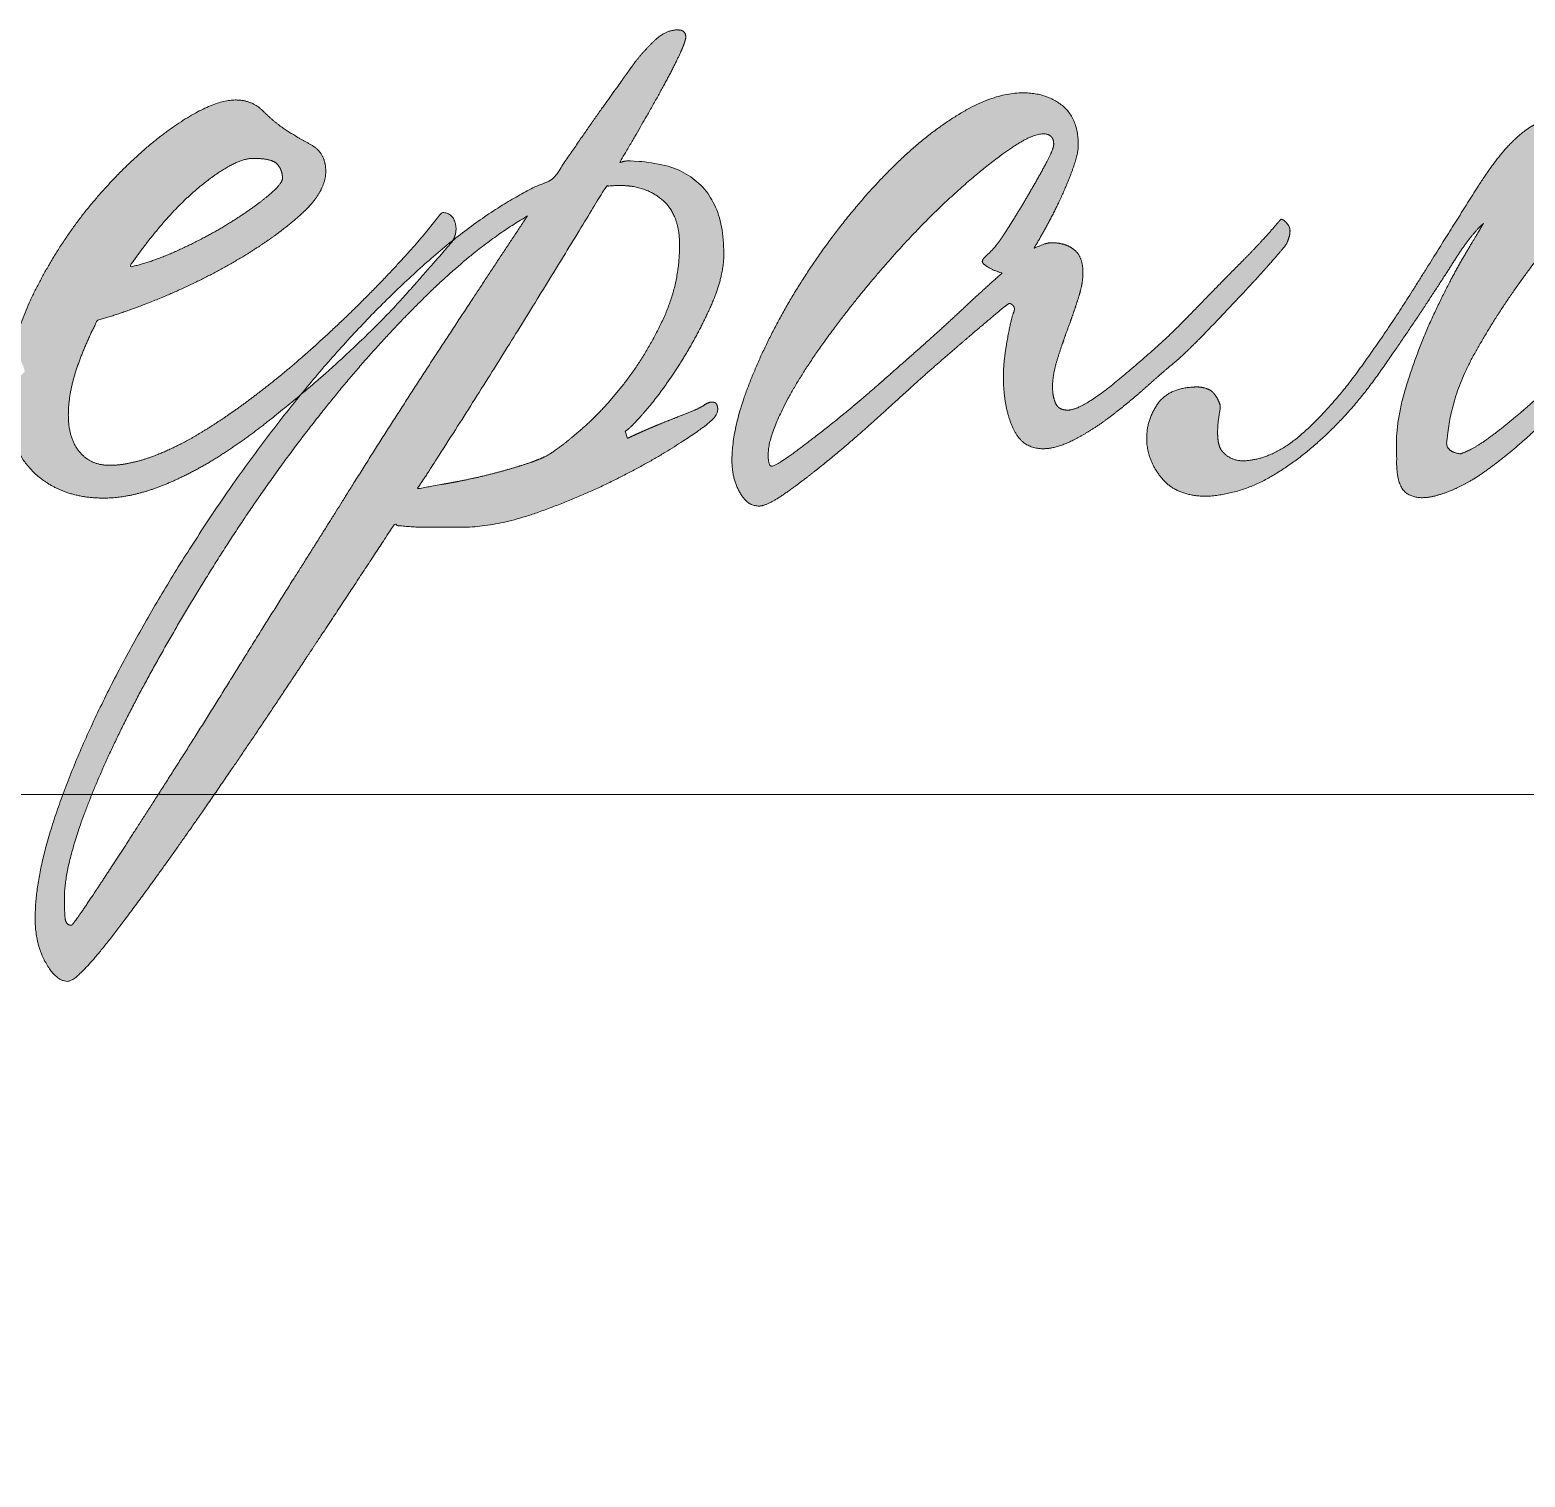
# Model space of a CAD drawing. Header units: metres. Extents: x -1525 to -1043, y -1331 to -1144.
# Drawn here: x -1388.672 to -1388.078, y -1182.604 to -1182.03 of the extents above; entities that cross this region are included whole.
import ezdxf

# ---------------------------------------------------------------- set-up
doc = ezdxf.new("R2010")
doc.units = ezdxf.units.M
doc.header["$MEASUREMENT"] = 0
doc.layers.add('Level 50', color=7, linetype='Continuous', lineweight=0)
doc.layers.add('Level 63', color=7, linetype='Continuous', lineweight=0)

# ---------------------------------------------------------------- blocks, each defined once
blk = doc.blocks.new('*U79')
at = {"layer": 'Level 63', "color": 7, "linetype": 'Continuous', "lineweight": 0}
blk.add_line((1.51279, -11.49998), (8.01279, -11.49998), dxfattribs=at)
blk = doc.blocks.new('*U80')
at = {"linetype": 'Continuous', "lineweight": 0}
h = blk.add_hatch(color=5, dxfattribs=at)
edge = h.paths.add_edge_path()
edge.add_line((-0.18719, -0.20035), (-0.16948, -0.20035))
edge.add_spline(control_points=[(-0.16948, -0.20035), (-0.16465, -0.19362), (-0.15935, -0.18602), (-0.14325, -0.16295), (-0.12518, -0.1357), (-0.1071, -0.10846), (-0.0912, -0.0842)], knot_values=[0, 0, 0, 0.141373, 0.141373, 0.570687, 0.570687, 1, 1, 1], degree=2, periodic=0)
edge.add_spline(control_points=[(-0.0912, -0.0842), (-0.08603, -0.08499), (-0.07968, -0.08499)], knot_values=[0, 0, 0, 1, 1, 1], degree=2, periodic=0)
edge.add_line((-0.07968, -0.08499), (-0.06855, -0.08499))
edge.add_spline(control_points=[(-0.06855, -0.08499), (-0.05663, -0.08499), (-0.04252, -0.08002), (-0.02842, -0.07505), (-0.0161, -0.06888), (-0.00378, -0.06271), (0.00516, -0.05695), (0.0141, -0.05118), (0.0157, -0.04959)], knot_values=[0, 0, 0, 0.25, 0.25, 0.5, 0.5, 0.75, 0.75, 1, 1, 1], degree=2, periodic=0)
edge.add_spline(control_points=[(0.0157, -0.04959), (0.01887, -0.0472), (0.01887, -0.04481), (0.01887, -0.04242), (0.01689, -0.04242), (0.01569, -0.04242), (0.0141, -0.04362)], knot_values=[0, 0, 0, 0.333333, 0.333333, 0.666667, 0.666667, 1, 1, 1], degree=2, periodic=0)
edge.add_spline(control_points=[(0.0141, -0.04362), (0.01211, -0.04481), (0.00853, -0.0462), (0.00495, -0.0476), (0.00097, -0.04919), (-0.00301, -0.05078), (-0.00659, -0.05237), (-0.01017, -0.05396), (-0.01176, -0.05476)], knot_values=[0, 0, 0, 0.25, 0.25, 0.5, 0.5, 0.75, 0.75, 1, 1, 1], degree=2, periodic=0)
edge.add_line((-0.01176, -0.05476), (-0.01256, -0.05237))
edge.add_spline(control_points=[(-0.01256, -0.05237), (-0.01056, -0.05118), (-0.00499, -0.04461), (0.00057, -0.03805), (0.00634, -0.0289), (0.01211, -0.01975), (0.01655, -0.00981), (0.02098, 0.00014), (0.02098, 0.00809)], knot_values=[0, 0, 0, 0.25, 0.25, 0.5, 0.5, 0.75, 0.75, 1, 1, 1], degree=2, periodic=0)
edge.add_spline(control_points=[(0.02098, 0.00809), (0.02098, 0.03952), (-0.01202, 0.03952), (-0.01281, 0.03952), (-0.01321, 0.03932), (-0.01361, 0.03912), (-0.01441, 0.03912)], knot_values=[0, 0, 0, 0.333333, 0.333333, 0.666667, 0.666667, 1, 1, 1], degree=2, periodic=0)
edge.add_spline(control_points=[(-0.01441, 0.03912), (-0.004, 0.05661), (0.00201, 0.06794), (0.00802, 0.07927), (0.00802, 0.08165), (0.00802, 0.08406), (0.00524, 0.08406), (0.00126, 0.08406), (-0.00232, 0.08068), (-0.0059, 0.0773), (-0.00908, 0.07332), (-0.01107, 0.07054), (-0.01863, 0.06), (-0.02619, 0.04946), (-0.03693, 0.03355)], knot_values=[0, 0, 0, 0.142857, 0.142857, 0.285714, 0.285714, 0.428571, 0.428571, 0.571429, 0.571429, 0.714286, 0.714286, 0.857143, 0.857143, 1, 1, 1], degree=2, periodic=0)
edge.add_spline(control_points=[(-0.03693, 0.03355), (-0.05352, 0.02664), (-0.07114, 0.01254)], knot_values=[0, 0, 0, 1, 1, 1], degree=2, periodic=0)
edge.add_line((-0.07114, 0.01254), (-0.07142, 0.01207))
edge.add_spline(control_points=[(-0.07142, 0.01207), (-0.0762, 0.0065), (-0.08694, -0.00563), (-0.09768, -0.01777), (-0.11558, -0.03368), (-0.1192, -0.03682), (-0.12287, -0.0399)], knot_values=[0, 0, 0, 0.417557, 0.417557, 0.835113, 0.835113, 1, 1, 1], degree=2, periodic=0)
edge.add_spline(control_points=[(-0.12287, -0.0399), (-0.13889, -0.05948), (-0.15351, -0.08141), (-0.17102, -0.10766), (-0.18435, -0.13292), (-0.19768, -0.15818), (-0.20544, -0.18046), (-0.2092, -0.19124), (-0.21113, -0.20035)], knot_values=[0, 0, 0, 0.251666, 0.251666, 0.552886, 0.552886, 0.854105, 0.854105, 1, 1, 1], degree=2, periodic=0)
edge.add_line((-0.21113, -0.20035), (-0.20192, -0.20035))
edge.add_spline(control_points=[(-0.20192, -0.20035), (-0.20025, -0.19264), (-0.19649, -0.18247), (-0.18973, -0.16417), (-0.17781, -0.14169), (-0.16588, -0.11922), (-0.15037, -0.09475), (-0.13487, -0.07028), (-0.11738, -0.04801), (-0.09988, -0.02573), (-0.08139, -0.00743), (-0.06291, 0.01087), (-0.04581, 0.02082)], knot_values=[0, 0, 0, 0.100007, 0.100007, 0.280006, 0.280006, 0.460004, 0.460004, 0.640003, 0.640003, 0.820001, 0.820001, 1, 1, 1], degree=2, periodic=0)
edge.add_spline(control_points=[(-0.04581, 0.02082), (-0.05933, 0.00053), (-0.07483, -0.02314), (-0.09034, -0.04681), (-0.10505, -0.07028), (-0.11499, -0.0862), (-0.12592, -0.1035), (-0.13685, -0.12081), (-0.14719, -0.13752), (-0.15753, -0.15423), (-0.16707, -0.16914), (-0.17661, -0.18406), (-0.18397, -0.1954), (-0.18565, -0.198), (-0.18719, -0.20035)], knot_values=[0, 0, 0, 0.160543, 0.160543, 0.321085, 0.321085, 0.481628, 0.481628, 0.642171, 0.642171, 0.802713, 0.802713, 0.963256, 0.963256, 1, 1, 1], degree=2, periodic=0)
edge = h.paths.add_edge_path(flags=16)
edge.add_spline(control_points=[(-0.08318, -0.07186), (-0.08199, -0.06987), (-0.081, -0.06848), (-0.08, -0.06709), (-0.07881, -0.0651), (-0.0629, -0.04043), (-0.04738, -0.01537), (-0.03187, 0.00969), (-0.01914, 0.03078)], knot_values=[0, 0, 0, 0.25, 0.25, 0.5, 0.5, 0.75, 0.75, 1, 1, 1], degree=2, periodic=0)
edge.add_spline(control_points=[(-0.01914, 0.03078), (-0.01755, 0.03118), (-0.01437, 0.03118), (-0.00562, 0.03118), (0.00015, 0.0262), (0.00591, 0.02123), (0.00591, 0.01089)], knot_values=[0, 0, 0, 0.333333, 0.333333, 0.666667, 0.666667, 1, 1, 1], degree=2, periodic=0)
edge.add_spline(control_points=[(0.00591, 0.01089), (0.00591, -0.00224), (0.00035, -0.01418), (-0.00522, -0.02611), (-0.01258, -0.03566), (-0.01994, -0.04521), (-0.0273, -0.05157), (-0.03466, -0.05794), (-0.03863, -0.06032), (-0.04142, -0.06192), (-0.04699, -0.06371), (-0.05256, -0.0655), (-0.05892, -0.06709), (-0.06528, -0.06868), (-0.07185, -0.06987), (-0.07841, -0.07107), (-0.08318, -0.07186)], knot_values=[0, 0, 0, 0.125, 0.125, 0.25, 0.25, 0.375, 0.375, 0.5, 0.5, 0.625, 0.625, 0.75, 0.75, 0.875, 0.875, 1, 1, 1], degree=2, periodic=0)
h = blk.add_hatch(color=5, dxfattribs=at)
edge = h.paths.add_edge_path()
edge.add_spline(control_points=[(0.21029, 0.01969), (0.2087, 0.01771), (0.20512, 0.01373), (0.20154, 0.00975), (0.19637, 0.00458), (0.1912, -0.0006), (0.18523, -0.00676), (0.17926, -0.01293), (0.17329, -0.0189), (0.16216, -0.02924), (0.15221, -0.0372), (0.14226, -0.04516), (0.13789, -0.04516), (0.1347, -0.04516), (0.13371, -0.04277), (0.13271, -0.04038), (0.13271, -0.0372), (0.13271, -0.03322), (0.13431, -0.02805), (0.1359, -0.02288), (0.13789, -0.01751), (0.13988, -0.01214), (0.14147, -0.00716), (0.14306, -0.00219), (0.14306, 0.00139), (0.14306, 0.00697), (0.14007, 0.00935), (0.13709, 0.01174), (0.13232, 0.01174), (0.13033, 0.01174), (0.12635, 0.00975)], knot_values=[0, 0, 0, 0.066667, 0.066667, 0.133333, 0.133333, 0.2, 0.2, 0.266667, 0.266667, 0.333333, 0.333333, 0.4, 0.4, 0.466667, 0.466667, 0.533333, 0.533333, 0.6, 0.6, 0.666667, 0.666667, 0.733333, 0.733333, 0.8, 0.8, 0.866667, 0.866667, 0.933333, 0.933333, 1, 1, 1], degree=2, periodic=0)
edge.add_spline(control_points=[(0.12635, 0.00975), (0.12874, 0.01373), (0.13152, 0.0189), (0.13431, 0.02407), (0.13649, 0.02905), (0.13868, 0.03402), (0.14007, 0.0382), (0.14147, 0.04237), (0.14147, 0.04476), (0.14147, 0.05391), (0.1361, 0.05829), (0.13073, 0.06267), (0.12277, 0.06267), (0.11322, 0.06267), (0.10208, 0.0561), (0.09094, 0.04954), (0.08, 0.03899), (0.06906, 0.02845), (0.05892, 0.01512), (0.04877, 0.00179), (0.04101, -0.01214), (0.03326, -0.02606), (0.02848, -0.03919), (0.02371, -0.05232), (0.02371, -0.06226), (0.02371, -0.06823), (0.0263, -0.07301), (0.02888, -0.07778), (0.03286, -0.07778), (0.03564, -0.07778), (0.04161, -0.0736), (0.04758, -0.06943), (0.05474, -0.06366), (0.0619, -0.05789), (0.06926, -0.05133), (0.07662, -0.04476), (0.08179, -0.03999), (0.08696, -0.03521), (0.09313, -0.02984), (0.0993, -0.02447), (0.10467, -0.01989), (0.11004, -0.01532), (0.11382, -0.01214), (0.1176, -0.00895), (0.11799, -0.00895), (0.11879, -0.00895), (0.11939, -0.00975), (0.11999, -0.01054), (0.11959, -0.01173)], knot_values=[0, 0, 0, 0.041667, 0.041667, 0.083333, 0.083333, 0.125, 0.125, 0.166667, 0.166667, 0.208333, 0.208333, 0.25, 0.25, 0.291667, 0.291667, 0.333333, 0.333333, 0.375, 0.375, 0.416667, 0.416667, 0.458333, 0.458333, 0.5, 0.5, 0.541667, 0.541667, 0.583333, 0.583333, 0.625, 0.625, 0.666667, 0.666667, 0.708333, 0.708333, 0.75, 0.75, 0.791667, 0.791667, 0.833333, 0.833333, 0.875, 0.875, 0.916667, 0.916667, 0.958333, 0.958333, 1, 1, 1], degree=2, periodic=0)
edge.add_spline(control_points=[(0.11959, -0.01173), (0.11879, -0.01333), (0.1174, -0.02089), (0.11601, -0.02845), (0.11601, -0.03362), (0.11601, -0.04396), (0.11919, -0.05113), (0.12237, -0.05829), (0.12953, -0.05829), (0.13431, -0.05829), (0.14067, -0.0549), (0.14704, -0.05152), (0.1532, -0.04675), (0.15937, -0.04197), (0.16514, -0.0368), (0.17091, -0.03163), (0.17528, -0.02805), (0.17926, -0.02447), (0.18523, -0.0183), (0.1912, -0.01214), (0.19697, -0.00597), (0.20274, 0.0002), (0.20711, 0.00517), (0.21149, 0.01015), (0.21228, 0.01134)], knot_values=[0, 0, 0, 0.083333, 0.083333, 0.166667, 0.166667, 0.25, 0.25, 0.333333, 0.333333, 0.416667, 0.416667, 0.5, 0.5, 0.583333, 0.583333, 0.666667, 0.666667, 0.75, 0.75, 0.833333, 0.833333, 0.916667, 0.916667, 1, 1, 1], degree=2, periodic=0)
edge.add_spline(control_points=[(0.21228, 0.01134), (0.21427, 0.01572), (0.21288, 0.0177), (0.21149, 0.01969), (0.21029, 0.01969)], knot_values=[0, 0, 0, 0.5, 0.5, 1, 1, 1], degree=2, periodic=0)
edge = h.paths.add_edge_path(flags=16)
edge.add_spline(control_points=[(0.11362, 0.01094), (0.11203, 0.00895), (0.11044, 0.00756), (0.10884, 0.00617), (0.10884, 0.00537), (0.10884, 0.00458), (0.11083, 0.00338), (0.11282, 0.00219), (0.11561, 0.00139)], knot_values=[0, 0, 0, 0.25, 0.25, 0.5, 0.5, 0.75, 0.75, 1, 1, 1], degree=2, periodic=0)
edge.add_spline(control_points=[(0.11561, 0.00139), (0.10964, -0.00378), (0.10288, -0.01014), (0.09611, -0.01651), (0.08895, -0.02287), (0.08219, -0.02884), (0.07384, -0.0362), (0.06548, -0.04356), (0.05772, -0.04973), (0.04996, -0.05589), (0.0442, -0.06007), (0.03843, -0.06425), (0.03724, -0.06425), (0.03604, -0.06425), (0.03604, -0.06027), (0.03604, -0.05391), (0.04241, -0.04197), (0.04877, -0.03003), (0.06031, -0.01491), (0.06906, -0.00338), (0.0794, 0.00816), (0.08975, 0.01969), (0.09969, 0.02865), (0.10964, 0.0376), (0.1176, 0.04317), (0.12555, 0.04874), (0.12953, 0.04874), (0.13311, 0.04874), (0.13311, 0.04516)], knot_values=[0, 0, 0, 0.071429, 0.071429, 0.142857, 0.142857, 0.214286, 0.214286, 0.285714, 0.285714, 0.357143, 0.357143, 0.428571, 0.428571, 0.5, 0.5, 0.571429, 0.571429, 0.642857, 0.642857, 0.714286, 0.714286, 0.785714, 0.785714, 0.857143, 0.857143, 0.928571, 0.928571, 1, 1, 1], degree=2, periodic=0)
edge.add_spline(control_points=[(0.13311, 0.04516), (0.13311, 0.04357), (0.13033, 0.03839), (0.12754, 0.03322), (0.12416, 0.02746), (0.12078, 0.02169), (0.1176, 0.01671), (0.11441, 0.01174), (0.11362, 0.01094)], knot_values=[0, 0, 0, 0.25, 0.25, 0.5, 0.5, 0.75, 0.75, 1, 1, 1], degree=2, periodic=0)
h = blk.add_hatch(color=5, dxfattribs=at)
edge = h.paths.add_edge_path()
edge.add_spline(control_points=[(-0.07114, 0.01254), (-0.06951, 0.0155), (-0.07043, 0.01863), (-0.07142, 0.02202), (-0.075, 0.02202)], knot_values=[0, 0, 0, 0.480917, 0.480917, 1, 1, 1], degree=2, periodic=0)
edge.add_spline(control_points=[(-0.075, 0.02202), (-0.08177, 0.01287), (-0.09509, -0.00106), (-0.10842, -0.01498), (-0.12394, -0.02851), (-0.13229, -0.03567), (-0.14084, -0.04203), (-0.1494, -0.0484), (-0.15775, -0.05337), (-0.16611, -0.05835), (-0.17386, -0.06113), (-0.18162, -0.06392), (-0.18799, -0.06392), (-0.19435, -0.06392), (-0.19813, -0.05934), (-0.20191, -0.05476), (-0.20191, -0.0468), (-0.20191, -0.03964), (-0.19913, -0.03128), (-0.19634, -0.02292), (-0.19197, -0.01457)], knot_values=[0, 0, 0, 0.1, 0.1, 0.2, 0.2, 0.3, 0.3, 0.4, 0.4, 0.5, 0.5, 0.6, 0.6, 0.7, 0.7, 0.8, 0.8, 0.9, 0.9, 1, 1, 1], degree=2, periodic=0)
edge.add_spline(control_points=[(-0.19197, -0.01457), (-0.18282, -0.01218), (-0.16949, -0.00661), (-0.15616, -0.00104), (-0.14403, 0.00613), (-0.13189, 0.01329), (-0.12314, 0.02105), (-0.11439, 0.02881), (-0.11439, 0.03598), (-0.11439, 0.04235), (-0.11956, 0.04513), (-0.12473, 0.04792), (-0.12831, 0.0503), (-0.13189, 0.05269), (-0.13567, 0.05647), (-0.13945, 0.06025), (-0.14502, 0.06025), (-0.15298, 0.06025), (-0.16591, 0.0513), (-0.17884, 0.04235), (-0.19157, 0.02782), (-0.2043, 0.01329), (-0.21345, -0.00502), (-0.219, -0.01613), (-0.22119, -0.02724)], knot_values=[0, 0, 0, 0.086156, 0.086156, 0.172312, 0.172312, 0.258468, 0.258468, 0.344624, 0.344624, 0.430779, 0.430779, 0.516935, 0.516935, 0.603091, 0.603091, 0.689247, 0.689247, 0.775403, 0.775403, 0.861559, 0.861559, 0.947715, 0.947715, 1, 1, 1], degree=2, periodic=0)
edge.add_line((-0.22119, -0.02724), (-0.22073, -0.02733))
edge.add_spline(control_points=[(-0.22073, -0.02733), (-0.21755, -0.02733), (-0.21675, -0.03211)], knot_values=[0, 0, 0, 1, 1, 1], degree=2, periodic=0)
edge.add_line((-0.21675, -0.03211), (-0.22113, -0.03648))
edge.add_spline(control_points=[(-0.22113, -0.03648), (-0.22179, -0.03715), (-0.2225, -0.03783)], knot_values=[0, 0, 0, 1, 1, 1], degree=2, periodic=0)
edge.add_spline(control_points=[(-0.2225, -0.03783), (-0.2226, -0.03973), (-0.2226, -0.04164), (-0.2226, -0.05796), (-0.21345, -0.06651), (-0.2043, -0.07507), (-0.18997, -0.07507), (-0.18162, -0.07507), (-0.17227, -0.07168), (-0.16293, -0.0683), (-0.15338, -0.06253), (-0.14383, -0.05675), (-0.13428, -0.0492), (-0.1285, -0.04462), (-0.12287, -0.0399)], knot_values=[0, 0, 0, 0.018213, 0.018213, 0.193372, 0.193372, 0.368531, 0.368531, 0.54369, 0.54369, 0.718849, 0.718849, 0.894009, 0.894009, 1, 1, 1], degree=2, periodic=0)
edge.add_spline(control_points=[(-0.12287, -0.0399), (-0.11972, -0.03605), (-0.11651, -0.03229), (-0.09701, -0.00941), (-0.07653, 0.00809), (-0.07382, 0.0104), (-0.07114, 0.01254)], knot_values=[0, 0, 0, 0.126896, 0.126896, 0.89826, 0.89826, 1, 1, 1], degree=2, periodic=0)
edge = h.paths.add_edge_path(flags=16)
edge.add_spline(control_points=[(-0.18123, 0.00341), (-0.17605, 0.01097), (-0.17029, 0.01774), (-0.16452, 0.0245), (-0.15875, 0.02947), (-0.15298, 0.03444), (-0.14781, 0.03743), (-0.14263, 0.04041), (-0.13905, 0.04041), (-0.13269, 0.04041), (-0.1309, 0.03842), (-0.12911, 0.03643), (-0.12911, 0.03365)], knot_values=[0, 0, 0, 0.166667, 0.166667, 0.333333, 0.333333, 0.5, 0.5, 0.666667, 0.666667, 0.833333, 0.833333, 1, 1, 1], degree=2, periodic=0)
edge.add_spline(control_points=[(-0.12911, 0.03365), (-0.12911, 0.03166), (-0.13448, 0.02728), (-0.13985, 0.02291), (-0.14761, 0.01813), (-0.15537, 0.01336), (-0.16452, 0.00918), (-0.17367, 0.00501), (-0.18123, 0.00341)], knot_values=[0, 0, 0, 0.25, 0.25, 0.5, 0.5, 0.75, 0.75, 1, 1, 1], degree=2, periodic=0)
h = blk.add_hatch(color=5, dxfattribs=at)
edge = h.paths.add_edge_path()
edge.add_line((0.18967, -0.04494), (0.18967, -0.04335))
edge.add_spline(control_points=[(0.18967, -0.04335), (0.18808, -0.03898), (0.18549, -0.03799), (0.18291, -0.037), (0.18012, -0.0374), (0.17176, -0.0378), (0.16798, -0.04377), (0.1642, -0.04975), (0.1648, -0.05653), (0.1654, -0.06331), (0.17037, -0.06889), (0.17535, -0.07447), (0.18529, -0.07447), (0.19723, -0.07366), (0.20757, -0.06744), (0.21791, -0.06122), (0.22706, -0.05227), (0.23621, -0.04331), (0.24377, -0.03257), (0.25133, -0.02183), (0.25793, -0.01189), (0.26452, -0.00194), (0.2697, 0.00622), (0.27488, 0.01437), (0.27925, 0.01835)], knot_values=[0, 0, 0, 0.083333, 0.083333, 0.166667, 0.166667, 0.25, 0.25, 0.333333, 0.333333, 0.416667, 0.416667, 0.5, 0.5, 0.583333, 0.583333, 0.666667, 0.666667, 0.75, 0.75, 0.833333, 0.833333, 0.916667, 0.916667, 1, 1, 1], degree=2, periodic=0)
edge.add_spline(control_points=[(0.27925, 0.01835), (0.27805, 0.01636), (0.27288, 0.00761), (0.26771, -0.00114), (0.26232, -0.01268), (0.25693, -0.02422), (0.25294, -0.03715), (0.24894, -0.05008), (0.24974, -0.06082)], knot_values=[0, 0, 0, 0.25, 0.25, 0.5, 0.5, 0.75, 0.75, 1, 1, 1], degree=2, periodic=0)
edge.add_spline(control_points=[(0.24974, -0.06082), (0.24934, -0.07085), (0.25314, -0.07345), (0.25693, -0.07606), (0.26372, -0.07407), (0.27209, -0.07165), (0.28084, -0.06524), (0.28959, -0.05883), (0.29795, -0.05088), (0.30631, -0.04292), (0.31366, -0.03476), (0.32102, -0.02661), (0.32659, -0.02064)], knot_values=[0, 0, 0, 0.166667, 0.166667, 0.333333, 0.333333, 0.5, 0.5, 0.666667, 0.666667, 0.833333, 0.833333, 1, 1, 1], degree=2, periodic=0)
edge.add_spline(control_points=[(0.32659, -0.02064), (0.32778, -0.01746), (0.32619, -0.01666), (0.32461, -0.01586), (0.32341, -0.01626)], knot_values=[0, 0, 0, 0.5, 0.5, 1, 1, 1], degree=2, periodic=0)
edge.add_spline(control_points=[(0.32341, -0.01626), (0.32063, -0.01905), (0.31366, -0.02581), (0.3067, -0.03257), (0.29894, -0.03973), (0.29118, -0.04689), (0.28343, -0.05286), (0.27567, -0.05883), (0.27129, -0.06002)], knot_values=[0, 0, 0, 0.25, 0.25, 0.5, 0.5, 0.75, 0.75, 1, 1, 1], degree=2, periodic=0)
edge.add_spline(control_points=[(0.27129, -0.06002), (0.26572, -0.05923), (0.26692, -0.05485)], knot_values=[0, 0, 0, 1, 1, 1], degree=2, periodic=0)
edge.add_spline(control_points=[(0.26692, -0.05485), (0.26811, -0.04053), (0.27607, -0.02621), (0.28403, -0.01189), (0.29377, 0.00124), (0.30352, 0.01437), (0.31207, 0.02531), (0.32063, 0.03625), (0.32301, 0.04381), (0.3254, 0.04978), (0.32341, 0.05157), (0.32142, 0.05336), (0.31744, 0.05376), (0.31187, 0.05416), (0.3075, 0.05435), (0.30312, 0.05455), (0.29855, 0.05276), (0.29397, 0.05097), (0.2888, 0.0458), (0.28363, 0.04063), (0.27726, 0.03068)], knot_values=[0, 0, 0, 0.1, 0.1, 0.2, 0.2, 0.3, 0.3, 0.4, 0.4, 0.5, 0.5, 0.6, 0.6, 0.7, 0.7, 0.8, 0.8, 0.9, 0.9, 1, 1, 1], degree=2, periodic=0)
edge.add_spline(control_points=[(0.27726, 0.03068), (0.26771, 0.01556), (0.25753, -0.00075), (0.24735, -0.01706), (0.2374, -0.03078), (0.22746, -0.04451), (0.21751, -0.05326), (0.20757, -0.06202), (0.19762, -0.06241), (0.19325, -0.06241), (0.19046, -0.05923), (0.18768, -0.05606), (0.18967, -0.04494)], knot_values=[0, 0, 0, 0.166667, 0.166667, 0.333333, 0.333333, 0.5, 0.5, 0.666667, 0.666667, 0.833333, 0.833333, 1, 1, 1], degree=2, periodic=0)
h = blk.add_hatch(color=5, dxfattribs=at)
edge = h.paths.add_edge_path()
edge.add_line((-0.20192, -0.20035), (-0.21113, -0.20035))
edge.add_spline(control_points=[(-0.21113, -0.20035), (-0.2132, -0.21005), (-0.2132, -0.21785), (-0.2132, -0.2266), (-0.20962, -0.23296), (-0.20604, -0.23933), (-0.20207, -0.23933), (-0.19889, -0.23933), (-0.18717, -0.22421), (-0.17931, -0.21407), (-0.16948, -0.20035)], knot_values=[0, 0, 0, 0.123175, 0.123175, 0.362046, 0.362046, 0.600918, 0.600918, 0.839789, 0.839789, 1, 1, 1], degree=2, periodic=0)
edge.add_line((-0.16948, -0.20035), (-0.18719, -0.20035))
edge.add_spline(control_points=[(-0.18719, -0.20035), (-0.19237, -0.20829), (-0.19589, -0.21351), (-0.20047, -0.22027), (-0.20086, -0.22027), (-0.20285, -0.22027), (-0.20305, -0.21748), (-0.20325, -0.2147), (-0.20325, -0.21112), (-0.20325, -0.20652), (-0.20192, -0.20035)], knot_values=[0, 0, 0, 0.182925, 0.182925, 0.420144, 0.420144, 0.657362, 0.657362, 0.89458, 0.89458, 1, 1, 1], degree=2, periodic=0)
at = {"color": 5, "linetype": 'Continuous', "lineweight": 0, "flags": 128}
for points in [[(0.18967, -0.04335), (0.18967, -0.04494)], [(-0.01256, -0.05237), (-0.01176, -0.05476)]]:
    blk.add_lwpolyline(points, dxfattribs=at)
at = {"color": 5, "linetype": 'Continuous', "lineweight": 0}
for points, knots in [([(-0.01176, -0.05476), (-0.01017, -0.05396), (-0.00659, -0.05237), (-0.00301, -0.05078), (0.00097, -0.04919), (0.00495, -0.0476), (0.00853, -0.0462), (0.01211, -0.04481), (0.0141, -0.04362), (0.01569, -0.04242), (0.01689, -0.04242), (0.01887, -0.04242), (0.01887, -0.04481), (0.01887, -0.0472), (0.0157, -0.04959), (0.0141, -0.05118), (0.00516, -0.05695), (-0.00378, -0.06271), (-0.0161, -0.06888), (-0.02842, -0.07505), (-0.04252, -0.08002), (-0.05663, -0.08499), (-0.06855, -0.08499), (-0.07332, -0.08499), (-0.07968, -0.08499), (-0.08603, -0.08499), (-0.0912, -0.0842), (-0.1071, -0.10846), (-0.12518, -0.1357), (-0.14325, -0.16295), (-0.15935, -0.18602), (-0.17545, -0.20909), (-0.18717, -0.22421), (-0.19889, -0.23933), (-0.20207, -0.23933), (-0.20604, -0.23933), (-0.20962, -0.23296), (-0.2132, -0.2266), (-0.2132, -0.21785), (-0.2132, -0.20273), (-0.20544, -0.18046), (-0.19768, -0.15818), (-0.18435, -0.13292), (-0.17102, -0.10766), (-0.15351, -0.08141), (-0.13601, -0.05516), (-0.11651, -0.03229), (-0.09701, -0.00941), (-0.07653, 0.00809), (-0.05604, 0.02559), (-0.03693, 0.03355), (-0.02619, 0.04946), (-0.01863, 0.06), (-0.01107, 0.07054), (-0.00908, 0.07332), (-0.0059, 0.0773), (-0.00232, 0.08068), (0.00126, 0.08406), (0.00524, 0.08406), (0.00802, 0.08406), (0.00802, 0.08165), (0.00802, 0.07927), (0.00201, 0.06794), (-0.004, 0.05661), (-0.01441, 0.03912), (-0.01361, 0.03912), (-0.01321, 0.03932), (-0.01281, 0.03952), (-0.01202, 0.03952), (0.02098, 0.03952), (0.02098, 0.00809)], [0, 0, 0, 0.028571, 0.028571, 0.057143, 0.057143, 0.085714, 0.085714, 0.114286, 0.114286, 0.142857, 0.142857, 0.171429, 0.171429, 0.2, 0.2, 0.228571, 0.228571, 0.257143, 0.257143, 0.285714, 0.285714, 0.314286, 0.314286, 0.342857, 0.342857, 0.371429, 0.371429, 0.4, 0.4, 0.428571, 0.428571, 0.457143, 0.457143, 0.485714, 0.485714, 0.514286, 0.514286, 0.542857, 0.542857, 0.571429, 0.571429, 0.6, 0.6, 0.628571, 0.628571, 0.657143, 0.657143, 0.685714, 0.685714, 0.714286, 0.714286, 0.742857, 0.742857, 0.771429, 0.771429, 0.8, 0.8, 0.828571, 0.828571, 0.857143, 0.857143, 0.885714, 0.885714, 0.914286, 0.914286, 0.942857, 0.942857, 0.971429, 0.971429, 1, 1, 1]), ([(0.21228, 0.01134), (0.21149, 0.01015), (0.20711, 0.00517), (0.20274, 0.0002), (0.19697, -0.00597), (0.1912, -0.01214), (0.18523, -0.0183), (0.17926, -0.02447), (0.17528, -0.02805), (0.17091, -0.03163), (0.16514, -0.0368), (0.15937, -0.04197), (0.1532, -0.04675), (0.14704, -0.05152), (0.14067, -0.0549), (0.13431, -0.05829), (0.12953, -0.05829), (0.12237, -0.05829), (0.11919, -0.05113), (0.11601, -0.04396), (0.11601, -0.03362), (0.11601, -0.02845), (0.1174, -0.02089), (0.11879, -0.01333), (0.11959, -0.01173), (0.11999, -0.01054), (0.11939, -0.00975), (0.11879, -0.00895), (0.11799, -0.00895), (0.1176, -0.00895), (0.11382, -0.01214), (0.11004, -0.01532), (0.10467, -0.01989), (0.0993, -0.02447), (0.09313, -0.02984), (0.08696, -0.03521), (0.08179, -0.03999), (0.07662, -0.04476), (0.06926, -0.05133), (0.0619, -0.05789), (0.05474, -0.06366), (0.04758, -0.06943), (0.04161, -0.0736), (0.03564, -0.07778), (0.03286, -0.07778), (0.02888, -0.07778), (0.0263, -0.07301), (0.02371, -0.06823), (0.02371, -0.06226), (0.02371, -0.05232), (0.02848, -0.03919), (0.03326, -0.02606), (0.04101, -0.01214), (0.04877, 0.00179), (0.05892, 0.01512), (0.06906, 0.02845), (0.08, 0.03899), (0.09094, 0.04954), (0.10208, 0.0561), (0.11322, 0.06267), (0.12277, 0.06267), (0.13073, 0.06267), (0.1361, 0.05829), (0.14147, 0.05391), (0.14147, 0.04476), (0.14147, 0.04237), (0.14007, 0.0382), (0.13868, 0.03402), (0.13649, 0.02905), (0.13431, 0.02407), (0.13152, 0.0189), (0.12874, 0.01373), (0.12635, 0.00975), (0.13033, 0.01174), (0.13232, 0.01174), (0.13709, 0.01174), (0.14007, 0.00935), (0.14306, 0.00697), (0.14306, 0.00139), (0.14306, -0.00219), (0.14147, -0.00716), (0.13988, -0.01214), (0.13789, -0.01751), (0.1359, -0.02288), (0.13431, -0.02805), (0.13271, -0.03322), (0.13271, -0.0372), (0.13271, -0.04038), (0.13371, -0.04277), (0.1347, -0.04516), (0.13789, -0.04516), (0.14226, -0.04516), (0.15221, -0.0372), (0.16216, -0.02924), (0.17329, -0.0189), (0.17926, -0.01293), (0.18523, -0.00676), (0.1912, -0.0006), (0.19637, 0.00458), (0.20154, 0.00975), (0.20512, 0.01373), (0.2087, 0.01771), (0.21029, 0.01969), (0.21149, 0.01969), (0.21288, 0.0177), (0.21427, 0.01572), (0.21228, 0.01134)], [0, 0, 0, 0.018868, 0.018868, 0.037736, 0.037736, 0.056604, 0.056604, 0.075472, 0.075472, 0.09434, 0.09434, 0.113208, 0.113208, 0.132075, 0.132075, 0.150943, 0.150943, 0.169811, 0.169811, 0.188679, 0.188679, 0.207547, 0.207547, 0.226415, 0.226415, 0.245283, 0.245283, 0.264151, 0.264151, 0.283019, 0.283019, 0.301887, 0.301887, 0.320755, 0.320755, 0.339623, 0.339623, 0.358491, 0.358491, 0.377358, 0.377358, 0.396226, 0.396226, 0.415094, 0.415094, 0.433962, 0.433962, 0.45283, 0.45283, 0.471698, 0.471698, 0.490566, 0.490566, 0.509434, 0.509434, 0.528302, 0.528302, 0.54717, 0.54717, 0.566038, 0.566038, 0.584906, 0.584906, 0.603774, 0.603774, 0.622642, 0.622642, 0.641509, 0.641509, 0.660377, 0.660377, 0.679245, 0.679245, 0.698113, 0.698113, 0.716981, 0.716981, 0.735849, 0.735849, 0.754717, 0.754717, 0.773585, 0.773585, 0.792453, 0.792453, 0.811321, 0.811321, 0.830189, 0.830189, 0.849057, 0.849057, 0.867925, 0.867925, 0.886792, 0.886792, 0.90566, 0.90566, 0.924528, 0.924528, 0.943396, 0.943396, 0.962264, 0.962264, 0.981132, 0.981132, 1, 1, 1]), ([(-0.07142, 0.01207), (-0.0762, 0.0065), (-0.08694, -0.00563), (-0.09768, -0.01777), (-0.11558, -0.03368), (-0.12473, -0.04164), (-0.13428, -0.0492), (-0.14383, -0.05675), (-0.15338, -0.06253), (-0.16293, -0.0683), (-0.17227, -0.07168), (-0.18162, -0.07507), (-0.18997, -0.07507), (-0.2043, -0.07507), (-0.21345, -0.06651), (-0.2226, -0.05796), (-0.2226, -0.04164), (-0.2226, -0.02333), (-0.21345, -0.00502), (-0.2043, 0.01329), (-0.19157, 0.02782), (-0.17884, 0.04235), (-0.16591, 0.0513), (-0.15298, 0.06025), (-0.14502, 0.06025), (-0.13945, 0.06025), (-0.13567, 0.05647), (-0.13189, 0.05269), (-0.12831, 0.0503), (-0.12473, 0.04792), (-0.11956, 0.04513), (-0.11439, 0.04235), (-0.11439, 0.03598), (-0.11439, 0.02881), (-0.12314, 0.02105), (-0.13189, 0.01329), (-0.14403, 0.00613), (-0.15616, -0.00104), (-0.16949, -0.00661), (-0.18282, -0.01218), (-0.19197, -0.01457), (-0.19634, -0.02292), (-0.19913, -0.03128), (-0.20191, -0.03964), (-0.20191, -0.0468), (-0.20191, -0.05476), (-0.19813, -0.05934), (-0.19435, -0.06392), (-0.18799, -0.06392), (-0.18162, -0.06392), (-0.17386, -0.06113), (-0.16611, -0.05835), (-0.15775, -0.05337), (-0.1494, -0.0484), (-0.14084, -0.04203), (-0.13229, -0.03567), (-0.12394, -0.02851), (-0.10842, -0.01498), (-0.09509, -0.00106), (-0.08177, 0.01287), (-0.075, 0.02202), (-0.07142, 0.02202), (-0.07043, 0.01863), (-0.06943, 0.01525), (-0.07142, 0.01207)], [0, 0, 0, 0.03125, 0.03125, 0.0625, 0.0625, 0.09375, 0.09375, 0.125, 0.125, 0.15625, 0.15625, 0.1875, 0.1875, 0.21875, 0.21875, 0.25, 0.25, 0.28125, 0.28125, 0.3125, 0.3125, 0.34375, 0.34375, 0.375, 0.375, 0.40625, 0.40625, 0.4375, 0.4375, 0.46875, 0.46875, 0.5, 0.5, 0.53125, 0.53125, 0.5625, 0.5625, 0.59375, 0.59375, 0.625, 0.625, 0.65625, 0.65625, 0.6875, 0.6875, 0.71875, 0.71875, 0.75, 0.75, 0.78125, 0.78125, 0.8125, 0.8125, 0.84375, 0.84375, 0.875, 0.875, 0.90625, 0.90625, 0.9375, 0.9375, 0.96875, 0.96875, 1, 1, 1]), ([(0.27726, 0.03068), (0.28363, 0.04063), (0.2888, 0.0458), (0.29397, 0.05097), (0.29855, 0.05276), (0.30312, 0.05455), (0.3075, 0.05435), (0.31187, 0.05416), (0.31744, 0.05376), (0.32142, 0.05336), (0.32341, 0.05157), (0.3254, 0.04978), (0.32301, 0.04381), (0.32063, 0.03625), (0.31207, 0.02531), (0.30352, 0.01437), (0.29377, 0.00124), (0.28403, -0.01189), (0.27607, -0.02621), (0.26811, -0.04053), (0.26692, -0.05485), (0.26572, -0.05923), (0.27129, -0.06002), (0.27567, -0.05883), (0.28343, -0.05286), (0.29118, -0.04689), (0.29894, -0.03973), (0.3067, -0.03257), (0.31366, -0.02581), (0.32063, -0.01905), (0.32341, -0.01626), (0.32461, -0.01586), (0.32619, -0.01666), (0.32778, -0.01746), (0.32659, -0.02064), (0.32102, -0.02661), (0.31366, -0.03476), (0.30631, -0.04292), (0.29795, -0.05088), (0.28959, -0.05883), (0.28084, -0.06524), (0.27209, -0.07165), (0.26372, -0.07407), (0.25693, -0.07606), (0.25314, -0.07345), (0.24934, -0.07085), (0.24974, -0.06082), (0.24894, -0.05008), (0.25294, -0.03715), (0.25693, -0.02422), (0.26232, -0.01268), (0.26771, -0.00114), (0.27288, 0.00761), (0.27805, 0.01636), (0.27925, 0.01835), (0.27488, 0.01437), (0.2697, 0.00622), (0.26452, -0.00194), (0.25793, -0.01189), (0.25133, -0.02183), (0.24377, -0.03257), (0.23621, -0.04331), (0.22706, -0.05227), (0.21791, -0.06122), (0.20757, -0.06744), (0.19723, -0.07366), (0.18529, -0.07447), (0.17535, -0.07447), (0.17037, -0.06889), (0.1654, -0.06331), (0.1648, -0.05653), (0.1642, -0.04975), (0.16798, -0.04377), (0.17176, -0.0378), (0.18012, -0.0374), (0.18291, -0.037), (0.18549, -0.03799), (0.18808, -0.03898), (0.18967, -0.04335)], [0, 0, 0, 0.025641, 0.025641, 0.051282, 0.051282, 0.076923, 0.076923, 0.102564, 0.102564, 0.128205, 0.128205, 0.153846, 0.153846, 0.179487, 0.179487, 0.205128, 0.205128, 0.230769, 0.230769, 0.25641, 0.25641, 0.282051, 0.282051, 0.307692, 0.307692, 0.333333, 0.333333, 0.358974, 0.358974, 0.384615, 0.384615, 0.410256, 0.410256, 0.435897, 0.435897, 0.461538, 0.461538, 0.487179, 0.487179, 0.512821, 0.512821, 0.538462, 0.538462, 0.564103, 0.564103, 0.589744, 0.589744, 0.615385, 0.615385, 0.641026, 0.641026, 0.666667, 0.666667, 0.692308, 0.692308, 0.717949, 0.717949, 0.74359, 0.74359, 0.769231, 0.769231, 0.794872, 0.794872, 0.820513, 0.820513, 0.846154, 0.846154, 0.871795, 0.871795, 0.897436, 0.897436, 0.923077, 0.923077, 0.948718, 0.948718, 0.974359, 0.974359, 1, 1, 1]), ([(0.13311, 0.04516), (0.13311, 0.04874), (0.12953, 0.04874), (0.12555, 0.04874), (0.1176, 0.04317), (0.10964, 0.0376), (0.09969, 0.02865), (0.08975, 0.01969), (0.0794, 0.00816), (0.06906, -0.00338), (0.06031, -0.01491), (0.04877, -0.03003), (0.04241, -0.04197), (0.03604, -0.05391), (0.03604, -0.06027), (0.03604, -0.06425), (0.03724, -0.06425), (0.03843, -0.06425), (0.0442, -0.06007), (0.04996, -0.05589), (0.05772, -0.04973), (0.06548, -0.04356), (0.07384, -0.0362), (0.08219, -0.02884), (0.08895, -0.02287), (0.09611, -0.01651), (0.10288, -0.01014), (0.10964, -0.00378), (0.11561, 0.00139), (0.11282, 0.00219), (0.11083, 0.00338), (0.10884, 0.00458), (0.10884, 0.00537), (0.10884, 0.00617), (0.11044, 0.00756), (0.11203, 0.00895), (0.11362, 0.01094), (0.11441, 0.01174), (0.1176, 0.01671), (0.12078, 0.02169), (0.12416, 0.02746), (0.12754, 0.03322), (0.13033, 0.03839), (0.13311, 0.04357), (0.13311, 0.04516)], [0, 0, 0, 0.045455, 0.045455, 0.090909, 0.090909, 0.136364, 0.136364, 0.181818, 0.181818, 0.227273, 0.227273, 0.272727, 0.272727, 0.318182, 0.318182, 0.363636, 0.363636, 0.409091, 0.409091, 0.454545, 0.454545, 0.5, 0.5, 0.545455, 0.545455, 0.590909, 0.590909, 0.636364, 0.636364, 0.681818, 0.681818, 0.727273, 0.727273, 0.772727, 0.772727, 0.818182, 0.818182, 0.863636, 0.863636, 0.909091, 0.909091, 0.954545, 0.954545, 1, 1, 1]), ([(-0.12911, 0.03365), (-0.12911, 0.03643), (-0.1309, 0.03842), (-0.13269, 0.04041), (-0.13905, 0.04041), (-0.14263, 0.04041), (-0.14781, 0.03743), (-0.15298, 0.03444), (-0.15875, 0.02947), (-0.16452, 0.0245), (-0.17029, 0.01774), (-0.17605, 0.01097), (-0.18123, 0.00341), (-0.17367, 0.00501), (-0.16452, 0.00918), (-0.15537, 0.01336), (-0.14761, 0.01813), (-0.13985, 0.02291), (-0.13448, 0.02728), (-0.12911, 0.03166), (-0.12911, 0.03365)], [0, 0, 0, 0.1, 0.1, 0.2, 0.2, 0.3, 0.3, 0.4, 0.4, 0.5, 0.5, 0.6, 0.6, 0.7, 0.7, 0.8, 0.8, 0.9, 0.9, 1, 1, 1]), ([(0.00591, 0.01089), (0.00591, 0.02123), (0.00015, 0.0262), (-0.00562, 0.03118), (-0.01437, 0.03118), (-0.01755, 0.03118), (-0.01914, 0.03078), (-0.03187, 0.00969), (-0.04738, -0.01537), (-0.0629, -0.04043), (-0.07881, -0.0651), (-0.08, -0.06709), (-0.081, -0.06848), (-0.08199, -0.06987), (-0.08318, -0.07186), (-0.07841, -0.07107), (-0.07185, -0.06987), (-0.06528, -0.06868), (-0.05892, -0.06709), (-0.05256, -0.0655), (-0.04699, -0.06371), (-0.04142, -0.06192), (-0.03863, -0.06032), (-0.03466, -0.05794), (-0.0273, -0.05157), (-0.01994, -0.04521), (-0.01258, -0.03566), (-0.00522, -0.02611), (0.00035, -0.01418), (0.00591, -0.00224), (0.00591, 0.01089)], [0, 0, 0, 0.066667, 0.066667, 0.133333, 0.133333, 0.2, 0.2, 0.266667, 0.266667, 0.333333, 0.333333, 0.4, 0.4, 0.466667, 0.466667, 0.533333, 0.533333, 0.6, 0.6, 0.666667, 0.666667, 0.733333, 0.733333, 0.8, 0.8, 0.866667, 0.866667, 0.933333, 0.933333, 1, 1, 1]), ([(0.18967, -0.04494), (0.18768, -0.05606), (0.19046, -0.05923), (0.19325, -0.06241), (0.19762, -0.06241), (0.20757, -0.06202), (0.21751, -0.05326), (0.22746, -0.04451), (0.2374, -0.03078), (0.24735, -0.01706), (0.25753, -0.00075), (0.26771, 0.01556), (0.27726, 0.03068)], [0, 0, 0, 0.166667, 0.166667, 0.333333, 0.333333, 0.5, 0.5, 0.666667, 0.666667, 0.833333, 0.833333, 1, 1, 1]), ([(-0.04581, 0.02082), (-0.06291, 0.01087), (-0.08139, -0.00743), (-0.09988, -0.02573), (-0.11738, -0.04801), (-0.13487, -0.07028), (-0.15037, -0.09475), (-0.16588, -0.11922), (-0.17781, -0.14169), (-0.18973, -0.16417), (-0.19649, -0.18247), (-0.20325, -0.20078), (-0.20325, -0.21112), (-0.20325, -0.2147), (-0.20305, -0.21748), (-0.20285, -0.22027), (-0.20086, -0.22027), (-0.20047, -0.22027), (-0.19589, -0.21351), (-0.19132, -0.20674), (-0.18397, -0.1954), (-0.17661, -0.18406), (-0.16707, -0.16914), (-0.15753, -0.15423), (-0.14719, -0.13752), (-0.13685, -0.12081), (-0.12592, -0.1035), (-0.11499, -0.0862), (-0.10505, -0.07028), (-0.09034, -0.04681), (-0.07483, -0.02314), (-0.05933, 0.00053), (-0.04581, 0.02082)], [0, 0, 0, 0.0625, 0.0625, 0.125, 0.125, 0.1875, 0.1875, 0.25, 0.25, 0.3125, 0.3125, 0.375, 0.375, 0.4375, 0.4375, 0.5, 0.5, 0.5625, 0.5625, 0.625, 0.625, 0.6875, 0.6875, 0.75, 0.75, 0.8125, 0.8125, 0.875, 0.875, 0.9375, 0.9375, 1, 1, 1]), ([(0.02098, 0.00809), (0.02098, 0.00014), (0.01655, -0.00981), (0.01211, -0.01975), (0.00634, -0.0289), (0.00057, -0.03805), (-0.00499, -0.04461), (-0.01056, -0.05118), (-0.01256, -0.05237)], [0, 0, 0, 0.25, 0.25, 0.5, 0.5, 0.75, 0.75, 1, 1, 1])]:
    blk.add_open_spline(points, degree=2, knots=knots, dxfattribs=at)

msp = doc.modelspace()

# ---------------------------------------------------------------- linework, layer by layer
at = {"color": 5, "linetype": 'Continuous', "lineweight": 0}
msp.add_spline([(-1389.30892683, -1183.80534216), (-1389.20626142, -1183.57052434), (-1389.18107807, -1183.47653878), (-1389.18107807, -1183.42333487), (-1389.2123054, -1183.39210753), (-1389.26158567, -1183.39210753), (-1389.33893194, -1183.43676342), (-1389.39368446, -1183.50655174), (-1389.40813613, -1183.54694008), (-1389.40813613, -1183.61555669), (-1389.39108864, -1183.67917878), (-1389.34825176, -1183.73987643), (-1389.2989898, -1183.76831784), (-1389.23222718, -1183.77946096), (-1389.16417503, -1183.76122644), (-1389.10569891, -1183.73463031), (-1389.06559188, -1183.70363053), (-1388.9942281, -1183.58002485), (-1388.92803419, -1183.44396134), (-1388.87430872, -1183.33353357), (-1388.81807928, -1183.23614133), (-1388.78086582, -1183.18398042), (-1388.76350176, -1183.17932773), (-1388.75680827, -1183.20430817), (-1388.76782031, -1183.24540567), (-1388.80029315, -1183.29024588), (-1388.99152014, -1183.65867649), (-1389.05228814, -1183.76392976), (-1389.09780245, -1183.79020746), (-1389.10997585, -1183.76912251), (-1389.11562917, -1183.74802402), (-1389.12312129, -1183.67255334), (-1389.08999764, -1183.5489342), (-1388.99515556, -1183.34224112), (-1388.8968934, -1183.17204606), (-1388.99394711, -1183.36935888), (-1388.93080469, -1183.31376578), (-1389.05957691, -1183.5368058), (-1388.95882654, -1183.40628164), (-1388.88465553, -1183.36345899), (-1388.82840968, -1183.37853002), (-1388.80161106, -1183.43865857), (-1388.79370071, -1183.53557907), (-1388.86447983, -1183.75839906), (-1388.95224706, -1183.82268784), (-1389.01680606, -1183.84962112), (-1389.11601104, -1183.85337322), (-1389.18478952, -1183.82421212), (-1389.19730439, -1183.80253573), (-1389.20486069, -1183.75192112), (-1389.19109279, -1183.70053864), (-1389.11537729, -1183.67295436), (-1388.96247492, -1183.53598098), (-1389.07796873, -1183.76320946), (-1389.01851049, -1183.72888123), (-1388.86427316, -1183.5746439), (-1388.8521541, -1183.52941496), (-1388.97732143, -1183.74621113), (-1388.84435609, -1183.64522558), (-1388.77599891, -1183.52231585), (-1388.89335364, -1183.75534369), (-1388.73148658, -1183.62774642), (-1388.67302887, -1183.52231585), (-1388.79623486, -1183.73989373), (-1388.63012397, -1183.63388682), (-1388.56364571, -1183.52231585), (-1388.67343951, -1183.74216673), (-1388.50356689, -1183.6056719), (-1388.45605577, -1183.52231585), (-1388.5576723, -1183.73896657), (-1388.36008077, -1183.54692512), (-1388.35521056, -1183.5347094), (-1388.4536788, -1183.72701782), (-1388.2095203, -1183.50005695), (-1388.20685508, -1183.49011022), (-1388.33093888, -1183.73057168), (-1388.11186853, -1183.49996485), (-1388.11186853, -1183.47101978), (-1388.22107742, -1183.71885669), (-1387.92082259, -1183.49400015), (-1387.57676381, -1183.00092292), (-1387.44180882, -1182.71040256), (-1388.41930879, -1184.40348218), (-1388.23619623, -1183.97150155), (-1388.01146114, -1183.6809097), (-1387.85831909, -1183.52776765), (-1387.91393656, -1183.62409994), (-1388.18400185, -1183.65646972), (-1387.7413027, -1183.61390576)], degree=3, dxfattribs=at)

# ---------------------------------------------------------------- block references
at = {"color": 5, "linetype": 'Continuous', "lineweight": 0, "xscale": 1.166982693817973, "yscale": 1.166982693817973, "zscale": 1.166982693817973}
msp.add_blockref('*U80', (-1388.42066269, -1182.12805055), dxfattribs=at)
at = {"layer": 'Level 50', "color": 7, "linetype": 'Continuous', "lineweight": 13}
msp.add_blockref('*U79', (-1394.87747598, -1170.83318422), dxfattribs=at)

doc.saveas('drawing.dxf')
